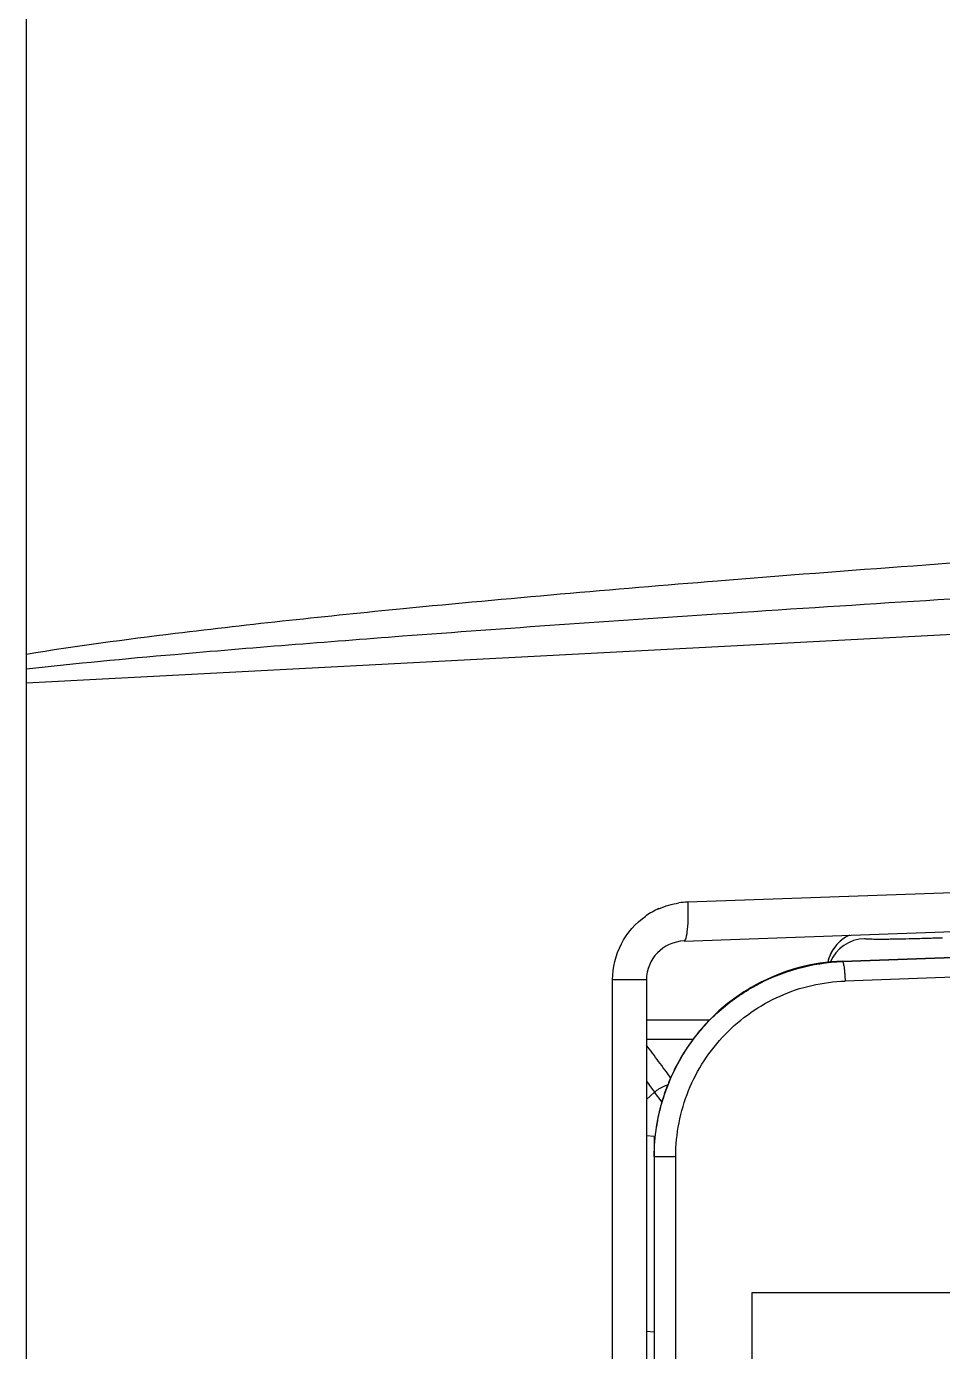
# Model space of a CAD drawing. Header units: millimetres. Extents: x -73584 to -37571, y -61249 to -50748.
# Drawn here: x -48297.5 to -48274, y -54954.71 to -54920.73 of the extents above; entities that cross this region are included whole.
import ezdxf

# ---------------------------------------------------------------- set-up
doc = ezdxf.new("R2010")
doc.units = ezdxf.units.MM
doc.header["$LTSCALE"] = 200
for name, color, linetype in [('DIM', 3, 'Continuous'), ('LAYER_473778', 7, 'Continuous'), ('SOLID_1', 7, 'Continuous')]:
    doc.layers.add(name, color=color, linetype=linetype)

# ---------------------------------------------------------------- blocks, each defined once
blk = doc.blocks.new('5569')
at = {"color": 7, "linetype": 'Continuous'}
for p, q in [((-46066.839, -55184.216), (-46066.839, -54684.316)), ((-46066.839, -54761.119), (-46037.708, -54759.587)), ((-46037.708, -54766.315), (-46049.878, -54766.74)), ((-46049.974, -54767.74), (-46037.821, -54767.315)), ((-46051.808, -54815.794), (-46051.808, -54768.739)), ((-46050.939, -54768.739), (-46051.808, -54768.739)), ((-46050.939, -54768.739), (-46050.939, -54815.794)), ((-46050.728, -54771.617), (-46050.939, -54771.803)), ((-46050.537, -54771.87), (-46050.728, -54771.617)), ((-46050.739, -54772.757), (-46050.939, -54772.739)), ((-46050.739, -54772.757), (-46050.739, -54773.303)), ((-46050.939, -54777.745), (-46050.739, -54777.763))]:
    blk.add_line(p, q, dxfattribs=at)
for centre, radius, start, end in [((-46049.775, -54768.922), 2.184, 92.6969, 98.7227), ((-46049.828, -54768.706), 1.962, 113.7845, 124.9847), ((-46049.939, -54768.739), 1, 92.034, 180), ((-45994.278, -54728.724), 70.896, 216.94577, 217.22861)]:
    blk.add_arc(centre, radius, start, end, dxfattribs=at)
for points, knots in [([(-46039.052, -54757.77), (-46042.409, -54757.996), (-46048.454, -54758.437), (-46056.446, -54759.129), (-46062.354, -54759.755), (-46065.572, -54760.181), (-46066.839, -54760.391)], [0, 0, 0, 0, 0.361564, 0.651373, 0.861996, 1, 1, 1, 1]), ([(-46066.838, -54760.757), (-46065.573, -54760.618), (-46062.361, -54760.32), (-46056.459, -54759.852), (-46048.462, -54759.295), (-46042.41, -54758.916), (-46039.048, -54758.715)], [0, 0, 0, 0, 0.137002, 0.34723, 0.637379, 1, 1, 1, 1]), ([(-46049.878, -54766.74), (-46049.874, -54766.864), (-46049.872, -54767.1), (-46049.883, -54767.407), (-46049.913, -54767.617), (-46049.942, -54767.711), (-46049.964, -54767.74), (-46049.974, -54767.74)], [0, 0, 0, 0, 0.363663, 0.694678, 0.911552, 0.970625, 1, 1, 1, 1]), ([(-46051.808, -54768.739), (-46051.804, -54768.421), (-46051.655, -54767.776), (-46051.213, -54767.28), (-46050.953, -54767.099)], [0, 0, 0, 0, 0.500716, 1, 1, 1, 1]), ([(-46050.309, -54771.256), (-46050.414, -54771.113), (-46050.624, -54770.83), (-46050.834, -54770.548), (-46050.939, -54770.407)], [0, 0, 0, 0, 0.503048, 1, 1, 1, 1]), ([(-46050.728, -54771.617), (-46050.702, -54771.594), (-46050.598, -54771.512), (-46050.478, -54771.45), (-46050.384, -54771.421)], [0, 0, 0, 0, 0.253774, 1, 1, 1, 1])]:
    blk.add_open_spline(points, degree=3, knots=knots, dxfattribs=at)
blk.add_open_spline([(-46050.619, -54766.911), (-46050.456, -54766.839), (-46050.282, -54766.79), (-46050.106, -54766.763)], degree=3, dxfattribs=at)
at = {"layer": 'LAYER_473778', "color": 7, "linetype": 'Continuous'}
for p, q in [((-46049.311, -54769.766), (-46050.939, -54769.766)), ((-46049.745, -54770.266), (-46050.939, -54770.266))]:
    blk.add_line(p, q, dxfattribs=at)
at = {"layer": 'SOLID_1', "color": 7, "linetype": 'Continuous'}
for p, q in [((-46045.913, -54768.255), (-46025.918, -54767.55)), ((-46014.793, -54767.67), (-46045.843, -54768.766)), ((-46045.913, -54768.266), (-46037.798, -54767.98)), ((-46045.913, -54768.268), (-46045.913, -54768.258)), ((-46050.739, -54773.259), (-46050.739, -54811.274)), ((-46050.739, -54773.264), (-46050.186, -54773.264)), ((-46050.186, -54811.268), (-46050.186, -54773.264)), ((-46048.239, -54776.766), (-46048.239, -54807.766)), ((-46014.793, -54776.766), (-46048.239, -54776.766))]:
    blk.add_line(p, q, dxfattribs=at)
for centre, radius, start, end in [((-46045.31, -54768.498), 1, 114.6123, 167.9227), ((-46045.31, -54768.68), 1, 91.9399, 156.6226), ((-46045.702, -54773.273), 5.04, 145.2838, 152.9226), ((-46045.701, -54773.273), 5.041, 152.9238, 157.9445), ((-46045.724, -54773.264), 5.017, 158.6435, 163.1009), ((-46045.712, -54773.268), 5.029, 157.9467, 158.6447), ((-46045.764, -54773.252), 4.975, 164.3707, 168.2865), ((-46045.744, -54773.257), 4.995, 163.1036, 164.3721), ((-46045.791, -54773.246), 4.948, 168.2888, 170.1313), ((-46045.806, -54773.244), 4.932, 170.1316, 171.5612)]:
    blk.add_arc(centre, radius, start, end, dxfattribs=at)
for points, knots in [([(-46045.726, -54767.589), (-46045.867, -54767.654), (-46046.12, -54767.85), (-46046.256, -54768.14), (-46046.288, -54768.289)], [0, 0, 0, 0, 0.505474, 1, 1, 1, 1]), ([(-46043.345, -54767.663), (-46043.475, -54767.668), (-46043.73, -54767.676), (-46044.1, -54767.686), (-46044.393, -54767.693), (-46044.609, -54767.696), (-46044.754, -54767.698), (-46044.886, -54767.698), (-46045.002, -54767.698), (-46045.103, -54767.698), (-46045.187, -54767.696), (-46045.253, -54767.693), (-46045.3, -54767.691), (-46045.329, -54767.687), (-46045.341, -54767.684), (-46045.344, -54767.681), (-46045.344, -54767.68)], [0, 0, 0, 0, 0.1948, 0.382271, 0.554987, 0.633775, 0.706473, 0.772344, 0.830783, 0.881214, 0.923159, 0.956267, 0.98021, 0.9947, 0.998383, 1, 1, 1, 1]), ([(-46045.913, -54768.255), (-46046.299, -54768.269), (-46047.069, -54768.388), (-46048.152, -54768.824), (-46049.108, -54769.497), (-46049.625, -54770.084), (-46049.845, -54770.402)], [0, 0, 0, 0, 0.249965, 0.49926, 0.749656, 1, 1, 1, 1]), ([(-46049.839, -54770.407), (-46049.729, -54770.248), (-46049.491, -54769.943), (-46049.083, -54769.532), (-46048.629, -54769.172), (-46047.973, -54768.766), (-46047.071, -54768.4), (-46046.3, -54768.28), (-46045.913, -54768.266)], [0, 0, 0, 0, 0.125072, 0.24991, 0.374701, 0.499575, 0.749284, 1, 1, 1, 1]), ([(-46045.913, -54768.266), (-46045.909, -54768.266), (-46045.899, -54768.28), (-46045.891, -54768.307), (-46045.88, -54768.354), (-46045.87, -54768.417), (-46045.861, -54768.496), (-46045.85, -54768.613), (-46045.846, -54768.705), (-46045.843, -54768.766)], [0, 0, 0, 0, 0.025233, 0.081528, 0.175271, 0.304011, 0.462013, 0.63836, 1, 1, 1, 1]), ([(-46050.186, -54773.264), (-46050.186, -54772.976), (-46050.13, -54772.398), (-46049.883, -54771.564), (-46049.481, -54770.794), (-46048.939, -54770.115), (-46048.279, -54769.552), (-46047.524, -54769.126), (-46046.703, -54768.851), (-46046.13, -54768.776), (-46045.843, -54768.766)], [0, 0, 0, 0, 0.125322, 0.250599, 0.375789, 0.500859, 0.6258, 0.75062, 0.87534, 1, 1, 1, 1]), ([(-46050.739, -54773.263), (-46050.738, -54772.758), (-46050.577, -54771.743), (-46050.125, -54770.822), (-46049.839, -54770.407)], [0, 0, 0, 0, 0.500191, 1, 1, 1, 1])]:
    blk.add_open_spline(points, degree=3, knots=knots, dxfattribs=at)
blk = doc.blocks.new('*U670')
at = {"layer": 'DIM', "color": 3}
blk.add_blockref('5569', (46037.067, 54931.016), dxfattribs=at)
blk = doc.blocks.new('*U671')
at = {"layer": 'DIM', "color": 0, "linetype": 'ByBlock', "lineweight": -2, "transparency": 16777216}
blk.add_blockref('*U670', (0, 0), dxfattribs=at)

msp = doc.modelspace()

# ---------------------------------------------------------------- block references
at = {"layer": 'DIM', "color": 3}
msp.add_blockref('*U671', (-48267.725, -55107.458), dxfattribs=at)

doc.saveas('drawing.dxf')
